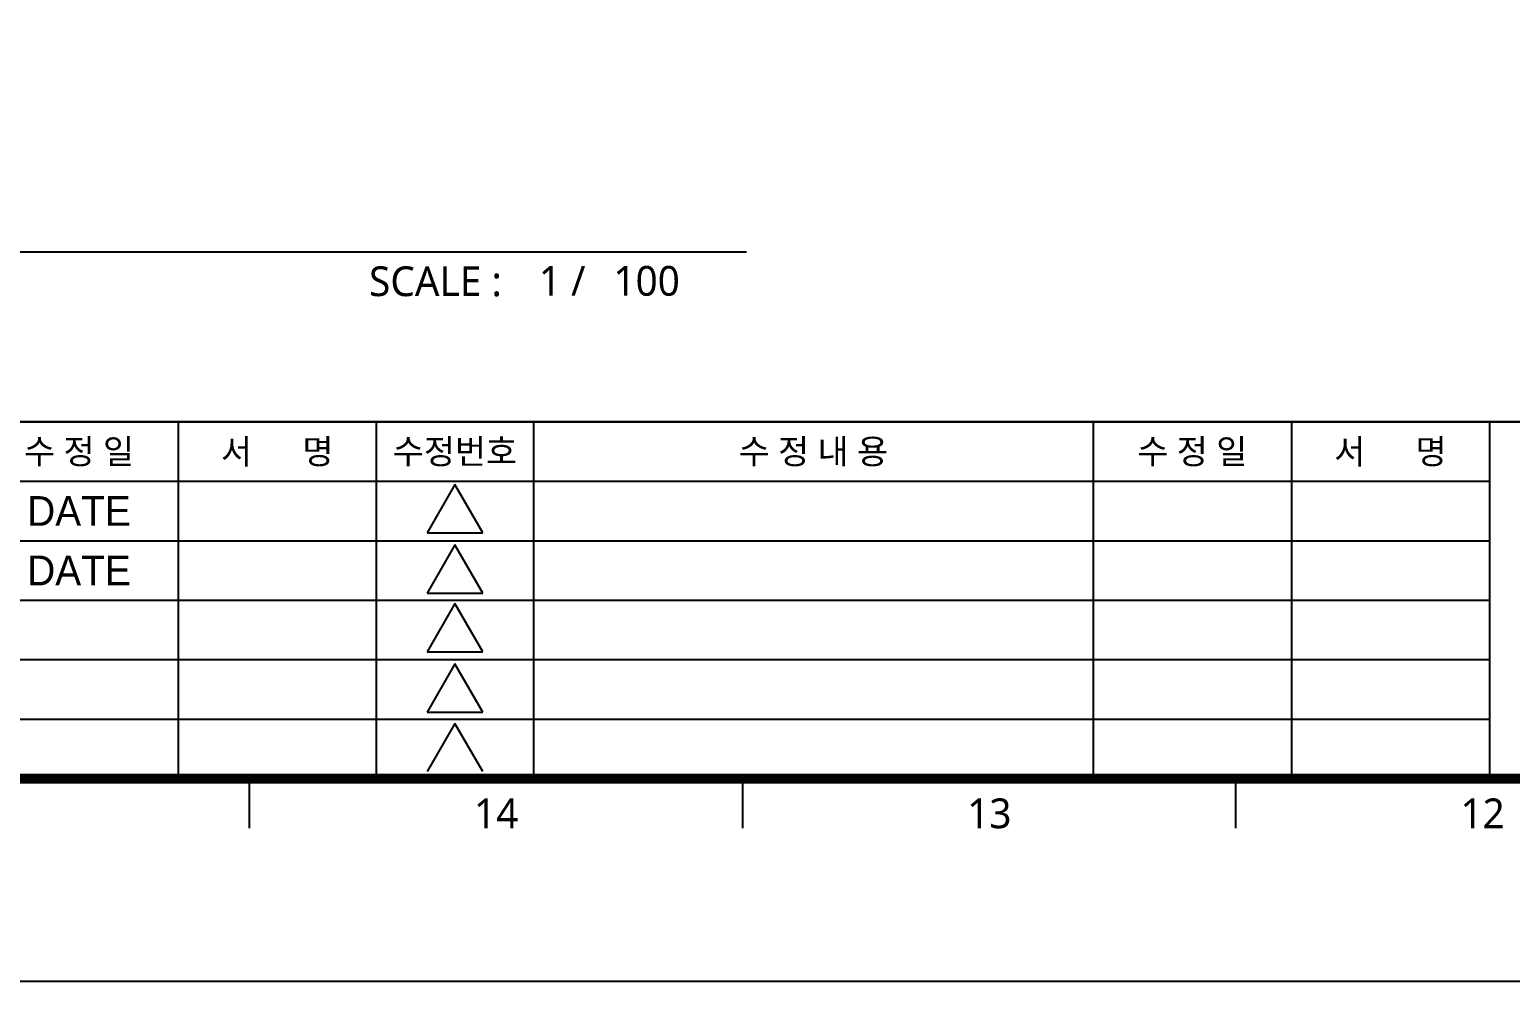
# Model space of a CAD drawing. Header units: millimetres. Extents: x -17369 to 294000, y -718917 to 220315.
# Drawn here: x 35476 to 87779, y 0 to 33599 of the extents above; entities that cross this region are included whole.
import ezdxf
from ezdxf.enums import TextEntityAlignment as Align

# ---------------------------------------------------------------- set-up
doc = ezdxf.new("R2010")
doc.units = ezdxf.units.MM
doc.header["$LTSCALE"] = 350
doc.linetypes.add('FORM$0$KIA-Form$2$XKITLINE00', pattern=[0])
doc.layers.get('Defpoints').update_dxf_attribs({"color": 181})
for name, color, linetype in [('A-TEXT', 7, 'Continuous'), ('FORM$0$KIA-Form$2$A-FORM', 7, 'Continuous'), ('title', 7, 'Continuous')]:
    doc.layers.add(name, color=color, linetype=linetype)
doc.layers.add('X-200-S-COL$0$Defpoint', color=171, linetype='Continuous', plot=False)
doc.styles.add('FORM$0$맑은고딕', font='malgun.ttf')
doc.styles.get("Standard").update_dxf_attribs({"font": ''})
doc.styles.add('맑은고딕', font='malgun.ttf')
doc.styles.get('Standard').set_extended_font_data('Gulim')

# ---------------------------------------------------------------- blocks, each defined once
blk = doc.blocks.new('X-200-S-COL$0$Form-Bo')
blk.add_lwpolyline([(0, 207900), (294000, 207900), (294000, 0), (0, 0)], close=True)

msp = doc.modelspace()

# ---------------------------------------------------------------- linework, layer by layer
at = {"layer": 'Defpoints', "color": 3}
msp.add_lwpolyline([(0, 207900), (294000, 207900), (294000, 0), (0, 0)], close=True, dxfattribs=at)
at = {"layer": 'FORM$0$KIA-Form$2$A-FORM', "color": 0, "linetype": 'FORM$0$KIA-Form$2$XKITLINE00'}
for p, q in [((40721.1, 19757.4), (40721.1, 7157.4)), ((47721.1, 19757.4), (47721.1, 7157.4)), ((53277.6, 19757.4), (53277.6, 7157.4)), ((73042.3, 19757.4), (73042.3, 7157.4)), ((80042.3, 19757.4), (80042.3, 7157.4)), ((87042.3, 19757.4), (87042.3, 7157.4)), ((87042.3, 19757.4), (87042.3, 7157.4)), ((50499.4, 17541.8), (49514.4, 15835.7)), ((51484.4, 15835.7), (50499.4, 17541.8)), ((49514.4, 15835.7), (51484.4, 15835.7)), ((50499.4, 15409.2), (49514.4, 13703.2)), ((50499.4, 15409.2), (49514.4, 13703.2)), ((51484.4, 13703.2), (50499.4, 15409.2)), ((51484.4, 13703.2), (50499.4, 15409.2)), ((49514.4, 13703.2), (51484.4, 13703.2)), ((49514.4, 13703.2), (51484.4, 13703.2)), ((50499.4, 13341.8), (49514.4, 11635.7)), ((51484.4, 11635.7), (50499.4, 13341.8)), ((49514.4, 11635.7), (51484.4, 11635.7)), ((50499.4, 11209.2), (49514.4, 9503.2)), ((50499.4, 11209.2), (49514.4, 9503.2)), ((51484.4, 9503.2), (50499.4, 11209.2)), ((51484.4, 9503.2), (50499.4, 11209.2)), ((49514.4, 9503.2), (51484.4, 9503.2)), ((49514.4, 9503.2), (51484.4, 9503.2)), ((50499.4, 9109.2), (49514.4, 7403.2)), ((50499.4, 9109.2), (49514.4, 7403.2)), ((51484.4, 7403.2), (50499.4, 9109.2)), ((51484.4, 7403.2), (50499.4, 9109.2))]:
    msp.add_line(p, q, dxfattribs=at)
at = {"layer": 'FORM$0$KIA-Form$2$A-FORM'}
for p, q in [((43243.4, 5407.4), (43243.4, 7157.4)), ((60665.1, 5407.4), (60665.1, 7157.4)), ((78086.8, 5407.4), (78086.8, 7157.4))]:
    msp.add_line(p, q, dxfattribs=at)
at = {"layer": 'FORM$0$KIA-Form$2$A-FORM', "color": 6, "const_width": 350}
msp.add_lwpolyline([(287147, 7157.4), (287147, 200742.6), (8400, 200742.6), (8400, 7157.4)], close=True, dxfattribs=at)
at = {"layer": 'FORM$0$KIA-Form$2$A-FORM', "color": 0, "linetype": 'FORM$0$KIA-Form$2$XKITLINE00'}
for points in [[(8400, 19757.4), (287147, 19757.4)], [(8400, 17657.4), (87042.3, 17657.4)], [(8400, 15557.4), (87042.3, 15557.4)], [(8400, 13457.4), (87042.3, 13457.4)], [(8400, 11357.4), (87042.3, 11357.4)], [(8400, 9257.4), (87042.3, 9257.4)]]:
    msp.add_lwpolyline(points, dxfattribs=at)
at = {"layer": 'title'}
msp.add_line((10897.2, 25757.4), (60797.2, 25757.4), dxfattribs=at)
at = {"layer": 'X-200-S-COL$0$Defpoint'}
msp.add_lwpolyline([(8400, 200742.6), (253797.2, 200742.6), (253797.2, 19757.4), (8400, 19757.4)], close=True, dxfattribs=at)

# ---------------------------------------------------------------- block references
msp.add_blockref('X-200-S-COL$0$Form-Bo', (0, 0), dxfattribs=at)

# ---------------------------------------------------------------- texts
at = {"layer": 'A-TEXT'}
for p in [(37221.1, 16607.4), (37221.1, 14507.4)]:
    msp.add_attdef('DATE', text='230411', height=1050, dxfattribs=at).set_placement(p, align=Align.MIDDLE_CENTER)
at = {"layer": 'FORM$0$KIA-Form$2$A-FORM', "color": 0, "style": 'FORM$0$맑은고딕'}
for s, p in [('수 정 일', (37221.1, 18707.4)), ('서      명', (44221.1, 18707.4)), ('수정번호', (50499.4, 18707.4)), ('수 정 내 용', (63160, 18707.4)), ('수 정 일', (76542.3, 18707.4)), ('서      명', (83542.3, 18707.4))]:
    msp.add_text(s, height=875, dxfattribs=at).set_placement(p, align=Align.MIDDLE_CENTER)
at = {"layer": 'FORM$0$KIA-Form$2$A-FORM', "color": 4, "style": 'FORM$0$맑은고딕'}
for s, p in [('14', (51954.2, 5407.4)), ('13', (69375.9, 5407.4)), ('12', (86797.6, 5407.4))]:
    msp.add_text(s, height=1050, dxfattribs=at).set_placement(p, align=Align.CENTER)
at = {"layer": 'title', "color": 3, "style": '맑은고딕'}
for s, p in [('SCALE : ', (47466.8, 24192.1)), ('1 /', (53463.1, 24205.4))]:
    msp.add_text(s, height=1050, rotation=0, dxfattribs=at).set_placement(p)
msp.add_attdef('100', (56097.2, 24205.4), '', height=1050, dxfattribs=at)

doc.saveas('drawing.dxf')
